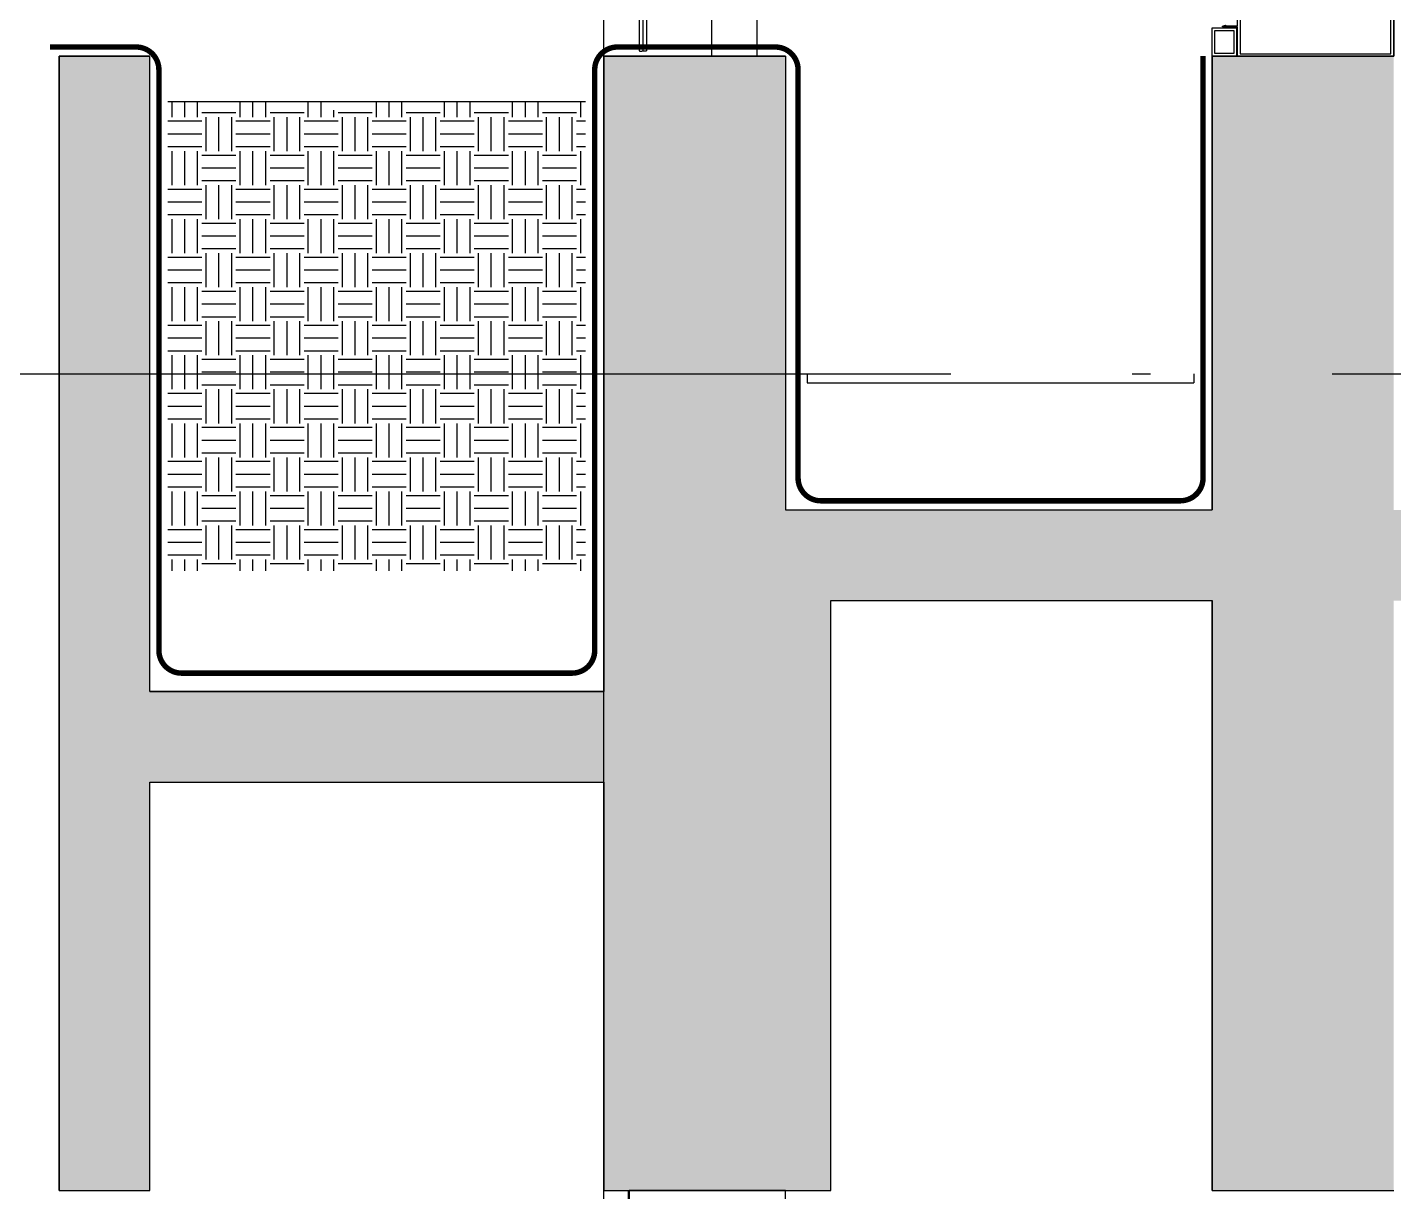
# Model space of a CAD drawing. Extents: x 1980812 to 2578970, y -669191 to 284498.
# Drawn here: x 2538133 to 2539638, y -293392 to -292109 of the extents above; entities that cross this region are included whole.
import ezdxf

# ---------------------------------------------------------------- set-up
doc = ezdxf.new("R2010")
doc.units = 0
doc.header["$LTSCALE"] = 1000
doc.header["$MEASUREMENT"] = 0
doc.linetypes.add('DASH', pattern=[0.35, 0.25, -0.1])
doc.linetypes.add('DOTE', pattern=[2.42, 2, -0.2, 0.02, -0.2])
for name, color, linetype in [('A-SECT-MCUT', 1, 'Continuous'), ('A-SECT-MCUT-FINE', 137, 'Continuous'), ('DIM_IDEN', 3, 'Continuous'), ('dote', 1, 'DOTE'), ('ELEV-4-RAIL', 251, 'Continuous'), ('SPACE_HATCH', 8, 'Continuous'), ('WALL', 4, 'Continuous'), ('WINDOW', 2, 'Continuous'), ('柱墙填充', 181, 'Continuous'), ('栏杆', 143, 'Continuous'), ('空线', 3, 'Continuous'), ('防水卷材', 6, 'DASH'), ('面层', 31, 'Continuous')]:
    doc.layers.add(name, color=color, linetype=linetype)

# ---------------------------------------------------------------- blocks, each defined once
blk = doc.blocks.new('A$C4E184874')
at = {"layer": 'A-SECT-MCUT'}
for radius in [40, 35]:
    blk.add_circle((-50, 710), radius, dxfattribs=at)
at = {"layer": 'A-SECT-MCUT-FINE'}
for p, q in [((-75, 0), (-75, 678.8)), ((-25, 0), (-25, 678.8)), ((-135.6, 588.6), (-135.6, 573)), ((-131.2, 588.6), (-135.6, 588.6)), ((-133.4, 592.2), (-133.4, 588.6)), ((-133.4, 592.2), (-122.6, 592.2)), ((-131.2, 573), (-131.2, 588.6)), ((-125.1, 588.6), (-120.4, 588.6)), ((-125.1, 588.6), (-125.1, 573)), ((-122.6, 592.2), (-122.6, 588.6)), ((-120.4, 588.6), (-120.4, 573)), ((-120.4, 588.4), (-120.4, 587.1)), ((-150.2, 586.9), (-135.6, 586.9)), ((-150.2, 574.8), (-135.6, 574.8)), ((-131.2, 573), (-135.6, 573)), ((-133.4, 572.8), (-133.4, 573)), ((-133.4, 572.8), (-133.4, 569.4)), ((-125.1, 573), (-120.4, 573)), ((-122.6, 573), (-122.6, 569.4)), ((-120.4, 574.5), (-120.4, 573.2)), ((-125.6, 569.4), (-133.4, 569.4)), ((-122.6, 569.4), (-125.6, 569.4)), ((-131.2, 145.1), (-135.6, 145.1)), ((-125.6, 148.8), (-133.4, 148.8)), ((-133.4, 145.4), (-133.4, 148.8)), ((-133.4, 145.4), (-133.4, 145.1)), ((-131.2, 145.1), (-131.2, 129.6)), ((-122.6, 148.8), (-125.6, 148.8)), ((-125.1, 145.1), (-120.4, 145.1)), ((-125.1, 129.6), (-125.1, 145.1)), ((-122.6, 145.1), (-122.6, 148.8)), ((-120.4, 129.6), (-120.4, 145.1)), ((-120.4, 143.7), (-120.4, 145)), ((-131.2, 129.6), (-135.6, 129.6)), ((-133.4, 125.9), (-133.4, 129.6)), ((-133.4, 125.9), (-122.6, 125.9)), ((-125.1, 129.6), (-120.4, 129.6)), ((-122.6, 125.9), (-122.6, 129.6)), ((-120.4, 129.8), (-120.4, 131.1))]:
    blk.add_line(p, q, dxfattribs=at)
for points in [[(-150.2, 586.9), (-155, 590.8), (-155, 585.4)], [(-150.2, 574.8), (-155, 570.9), (-155, 576.3)], [(-108.9, 586.2), (-120.4, 586.2)], [(-120.4, 575.4), (-108.9, 575.4)], [(-120.4, 142.8), (-108.9, 142.8)], [(-108.9, 132), (-120.4, 132)]]:
    blk.add_lwpolyline(points, dxfattribs=at)
for points in [[(-109.9, 575.4), (-60.8, 575.4, -0.414214), (-57.8, 572.4), (-57.8, 567, 0.44229), (-54.8, 564), (-45.2, 564, 0.398045), (-42.3, 567), (-42.3, 594.6, 0.414214), (-45.3, 597.6), (-54.8, 597.6, 0.414214), (-57.8, 594.6), (-57.8, 589.2, -0.414214), (-60.8, 586.2), (-109.9, 586.2)], [(-109.9, 142.8), (-60.8, 142.8, 0.414214), (-57.8, 145.8), (-57.8, 151.2, -0.44229), (-54.8, 154.2), (-45.2, 154.2, -0.398045), (-42.3, 151.2), (-42.3, 123.6, -0.414214), (-45.3, 120.6), (-54.8, 120.6, -0.414214), (-57.8, 123.6), (-57.8, 129, 0.414214), (-60.8, 132), (-109.9, 132)]]:
    blk.add_lwpolyline(points, format="xyb", dxfattribs=at)
at = {"layer": 'DIM_IDEN'}
blk.add_circle((-25, 318.4), 0, dxfattribs=at)
at = {"layer": 'ELEV-4-RAIL'}
for p, q in [((-150.2, 143.4), (-135.6, 143.4)), ((-135.6, 129.6), (-135.6, 145.1)), ((-150.2, 131.3), (-135.6, 131.3))]:
    blk.add_line(p, q, dxfattribs=at)
for points in [[(-150.2, 143.4), (-155, 147.3), (-155, 141.9)], [(-150.2, 131.3), (-155, 127.4), (-155, 132.8)]]:
    blk.add_lwpolyline(points, dxfattribs=at)
at = {"layer": 'WINDOW'}
for p, q in [((-155, 749.4), (-154.4, 750)), ((-155, 749.4), (-155, 5.9)), ((-154.4, 750), (-152, 750)), ((-152, 750), (-151.1, 749.1)), ((-150.1, 750), (-151.1, 749.1)), ((-151.1, 749.1), (-151.1, 6.2)), ((-147.7, 750), (-150.1, 750)), ((-147.1, 749.4), (-147.7, 750)), ((-147.1, 749.4), (-147.1, 5.9)), ((-155, 5.9), (-154.4, 5.3)), ((-154.4, 5.3), (-152, 5.3)), ((-152, 5.3), (-151.1, 6.2)), ((-150.1, 5.3), (-151.1, 6.2)), ((-147.7, 5.3), (-150.1, 5.3)), ((-147.1, 5.9), (-147.7, 5.3))]:
    blk.add_line(p, q, dxfattribs=at)
blk = doc.blocks.new('11层节点')
at = {"layer": 'SPACE_HATCH'}
h = blk.add_hatch(color=256, dxfattribs=at)
h.dxf.hatch_style = 1
h.paths.add_polyline_path([(26200, -250), (19000, -250), (19000, -1350), (18500, -1350), (18500, -250), (14577.7, -250), (10600, -250), (10600, -1350), (10100, -1350), (10100, -250), (3300, -250), (3300, -900), (2900, -900), (2900, -250), (670, -250), (670, -900), (470, -900), (470, -250), (50, -250), (50, -900), (-200, -900), (-200, -700), (-200, -450), (-700, -450), (-700, -900), (-800, -900), (-800, 350), (-700, 350), (-700, -350), (-200, -350), (-200, 350), (-80, 350), (-80, -150), (470, -150), (470, 350), (670, 350), (670, -150), (14577.7, -150), (28230, -150), (28230, 350), (28430, 350), (28430, -150), (28900, -150), (28900, 350), (29100, 350), (29100, -350), (29600, -350), (29600, 350), (29700, 350), (29700, -900), (29600, -900), (29600, -450), (29100, -450), (29100, -700), (29100, -700), (29100, -900), (28850, -900), (28850, -250), (28430, -250), (28430, -900), (28230, -900), (28230, -250), (26600, -250), (26600, -900), (26200, -900)])
at = {"layer": '柱墙填充'}
h = blk.add_hatch(dxfattribs=at)
h.set_pattern_fill('土壤', color=252, scale=10)
h.set_pattern_definition([(0, (-3722575.803, 679909.576), (37.5, 37.5), [37.5, -37.5]), (0, (-3722575.803, 679923.64), (37.5, 37.5), [37.5, -37.5]), (0, (-3722575.803, 679937.7), (37.5, 37.5), [37.5, -37.5]), (90, (-3722571.115, 679942.39), (-37.5, 37.5), [37.5, -37.5]), (90, (-3722557.053, 679942.39), (-37.5, 37.5), [37.5, -37.5]), (90, (-3722542.99, 679942.39), (-37.5, 37.5), [37.5, -37.5])])
h.paths.add_polyline_path([(29120, 300), (29390, 300, 0.414214), (29400, 290, 0.414214), (29410, 300), (29580, 300), (29580, 0), (29120, 0)])
h.paths.add_polyline_path([(29120, 0), (29580, 0), (29580, -217.2), (29120, -217.2)])
at = {"layer": 'A-SECT-MCUT', "elevation": 0}
for points in [[(28230, 390), (28230, 350), (28365.6, 350), (28402, 350), (28402, 382.2), (28418.7, 382.2), (28418.7, 383.1), (28415.2, 384), (28414.7, 383.4), (28402, 383.4), (28402, 390), (28402, 396.5), (28414.7, 396.5), (28415.2, 396), (28418.7, 396.9), (28418.7, 397.7), (28402, 397.7), (28402, 430), (28365.6, 430), (28230, 430)], [(28399, 352.5), (28233, 352.5), (28233, 390), (28233, 427.5), (28399, 427.5)], [(28430, 381.2), (28403, 381.2), (28403, 350), (28430, 350)], [(28427, 378.3), (28406, 378.3), (28406, 353), (28427, 353)], [(28900, -940), (28900, -900), (29035.6, -900), (29072, -900), (29072, -932.3), (29088.7, -932.3), (29088.7, -933.1), (29085.2, -934), (29084.7, -933.5), (29072, -933.5), (29072, -940), (29072, -946.6), (29084.7, -946.6), (29085.2, -946), (29088.7, -946.9), (29088.7, -947.8), (29072, -947.8), (29072, -980), (29035.6, -980), (28900, -980)], [(29100, -900), (29073, -900), (29073, -931.2), (29100, -931.2)]]:
    blk.add_lwpolyline(points, close=True, dxfattribs=at)
at = {"layer": 'WALL'}
for p, q in [((28430, 350, 0), (28230, 350, 0)), ((28230, 350, 0), (28430, 350, 0)), ((28430, -150, 0), (28430, 350, 0)), ((28430, 350, 0), (28430, -150, 0)), ((28900, 350, 0), (28900, -150, 0)), ((29100, 350, 0), (28900, 350, 0)), ((28900, 350, 0), (29100, 350, 0)), ((29100, -350, 0), (29100, 350, 0)), ((29100, 350, 0), (29100, -350, 0)), ((29100, -350, 0), (29100, 350, 0)), ((29600, -350, 0), (29600, 350, 0)), ((29700, 350, 0), (29600, 350, 0)), ((29600, -350, 0), (29600, 350, 0)), ((29600, 350, 0), (29700, 350, 0)), ((29700, 350, 0), (29700, -900, 0)), ((29700, -900, 0), (29700, 250, 0)), ((28900, -150, 0), (28430, -150, 0)), ((28430, -900, 0), (28430, -250, 0)), ((28850, -250, 0), (28430, -250, 0)), ((28850, -250, 0), (28430, -250, 0)), ((28430, -250, 0), (28430, -900, 0)), ((28850, -900, 0), (28850, -250, 0)), ((28850, -900, 0), (28850, -250, 0)), ((28850, -900, 0), (28850, -250, 0)), ((29600, -350, 0), (29100, -350, 0)), ((29100, -350, 0), (29600, -350, 0)), ((29100, -900, 0), (29100, -450, 0)), ((29600, -450, 0), (29100, -450, 0)), ((29600, -450, 0), (29100, -450, 0)), ((29100, -450, 0), (29100, -900, 0)), ((29600, -900, 0), (29600, -450, 0)), ((29600, -900, 0), (29600, -450, 0)), ((29100, -900, 0), (29100, -700, 0)), ((29100, -700, 0), (29100, -700, 0)), ((28430, -900, 0), (28230, -900, 0)), ((28430, -900, 0), (28230, -900, 0)), ((29100, -900, 0), (28850, -900, 0)), ((29100, -900, 0), (28850, -900, 0)), ((29100, -900, 0), (28850, -900, 0)), ((29700, -900, 0), (29600, -900, 0)), ((29700, -900, 0), (29600, -900, 0))]:
    blk.add_line(p, q, dxfattribs=at)
at = {"layer": 'WALL', "ltscale": 2.5}
blk.add_line((29700, 250, 0), (29700, 350, 0), dxfattribs=at)
at = {"layer": '防水卷材', "ltscale": 0.3, "const_width": 6, "elevation": 0}
blk.add_lwpolyline([(28440, 350), (28440, -115, 0.414214), (28465, -140), (28861, -140, 0.414214), (28886, -115), (28886, 335, -0.414214), (28911, 360), (29085, 360, -0.414214), (29110, 335), (29110, -304.9, 0.414214), (29135, -329.9), (29565, -329.9, 0.414214), (29590, -304.9), (29590, 335, -0.414214), (29615, 360), (29710, 360)], format="xyb", dxfattribs=at)
at = {"layer": '面层'}
for p, q in [((29580, 300, 0), (29120, 300, 0)), ((28450, 0, 0), (28450, -10, 0)), ((28876, -10, 0), (28450, -10, 0)), ((28876, 0, 0), (28876, -10, 0))]:
    blk.add_line(p, q, dxfattribs=at)
at = {"layer": '栏杆', "xscale": -1, "rotation": 359.9999999999997}
blk.add_blockref('A$C4E184874', (28906, 350, 0), dxfattribs=at)
blk = doc.blocks.new('A$C5E1875B1')
at = {"layer": 'A-SECT-MCUT', "elevation": 0}
for points in [[(28230, -3610), (28230, -3650), (28365.6, -3650), (28402, -3650), (28402, -3617.8), (28418.7, -3617.8), (28418.7, -3616.9), (28415.2, -3616), (28414.7, -3616.6), (28402, -3616.6), (28402, -3610), (28402, -3603.5), (28414.7, -3603.5), (28415.2, -3604), (28418.7, -3603.1), (28418.7, -3602.3), (28402, -3602.3), (28402, -3570), (28365.6, -3570), (28230, -3570)], [(28399, -3647.5), (28233, -3647.5), (28233, -3610), (28233, -3572.5), (28399, -3572.5)], [(28430, -3618.8), (28403, -3618.8), (28403, -3650), (28430, -3650)], [(28427, -3621.8), (28406, -3621.8), (28406, -3647), (28427, -3647)]]:
    blk.add_lwpolyline(points, close=True, dxfattribs=at)
at = {"layer": 'A-SECT-MCUT-FINE'}
blk.add_line((28230, -3650, 0), (28230, -2641.7, 0), dxfattribs=at)

msp = doc.modelspace()

# ---------------------------------------------------------------- linework, layer by layer
at = {"layer": 'dote'}
for p, q in [((2538768.4, -317274.3, 0), (2538768.4, -255997.6, 0)), ((2537150.5, -292490.4, 0), (2570533, -292490.4, 0))]:
    msp.add_line(p, q, dxfattribs=at)
at = {"layer": 'WALL'}
msp.add_line((2539438.4, -292140.4, 0), (2539638.4, -292140.4, 0), dxfattribs=at)

# ---------------------------------------------------------------- block references
at = {"layer": '空线', "xscale": -1, "rotation": 359.9999999999997}
for name, p in [('A$C5E1875B1', (2567868.4, -288490.4, 0)), ('11层节点', (2567868.4, -292490.4, 0))]:
    msp.add_blockref(name, p, dxfattribs=at)

doc.saveas('drawing.dxf')
